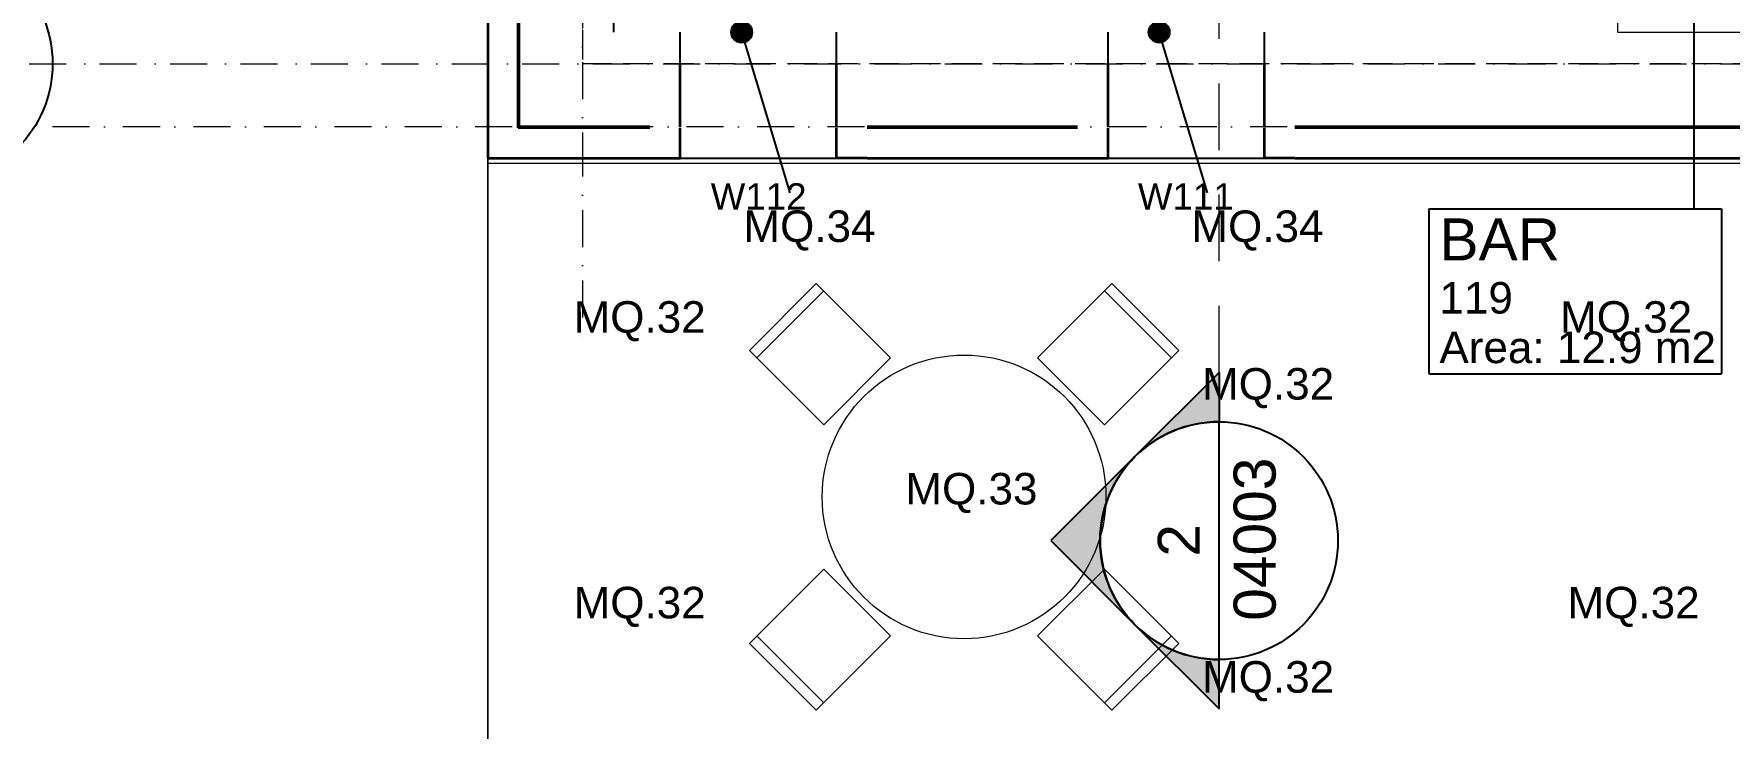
# Model space of a CAD drawing. Header units: millimetres. Extents: x -14278 to 101596, y -22378 to 34603.
# Drawn here: x 5740 to 13807, y -3161 to 142 of the extents above; entities that cross this region are included whole.
import ezdxf
from ezdxf.enums import TextEntityAlignment as Align

# ---------------------------------------------------------------- set-up
doc = ezdxf.new("R2010")
doc.units = ezdxf.units.MM
doc.header["$MEASUREMENT"] = 0
for name, pattern in [('Dot & Dashed', [335.138881, 176.388884, -88.194442, 0, -70.555556]), ('Hidden Line', [195.611112, 141.111112, -54.5]), ('Long Dashed', [529.166651, 317.499995, -211.666656])]:
    doc.linetypes.add(name, pattern=pattern)
for name, color, linetype in [('A-Zz_20_10_90-T_TextFFEInternal', 7, 'Continuous'), ('A-Zz_20_10_90-T_TextWindow', 7, 'Continuous'), ('A-Zz_50_10_90-P_BoundarySpace', 7, 'Continuous'), ('A-Zz_60_50_80-P_MarkerSection', 7, 'Continuous'), ('A-Zz_60_50_80-P_MarkerSectionStairs', 7, 'Continuous'), ('NewA-Ee_25_10-M_WallsExternal', 7, 'Continuous'), ('NewA-Ee_30_60-M_Pavements', 7, 'Continuous'), ('NewA-Ee_40_20-M_GeneralFFAndEInternalMovable', 7, 'Continuous'), ('NewA-SL-M_SpacesExternal', 7, 'Continuous'), ('NewA-SL-M_SpacesInternal', 7, 'Continuous'), ('NewA-Zz_20_10_90-T_TextFFEInternal', 7, 'Continuous'), ('NewA-Zz_35_40_80-M_GridStructural', 7, 'Continuous'), ('NewA-Zz_50_10_70-P_BoundarySiteRed', 7, 'Continuous'), ('NewA-Zz_50_10_90-P_BoundarySpace', 7, 'Continuous')]:
    doc.layers.add(name, color=color, linetype=linetype)
doc.styles.add('GENERATED_STYLE_1', font='')
doc.styles.get('GENERATED_STYLE_1').set_extended_font_data('Arial')

# ---------------------------------------------------------------- blocks, each defined once
blk = doc.blocks.new('Beam_1_1', base_point=(28050, 0))
at = {"layer": 'NewA-Ee_25_10-M_WallsExternal', "color": 6, "linetype": 'Hidden Line', "lineweight": 13}
for p in [(8350, 6225.1), (28050, 0)]:
    blk.add_line(p, (8350, 0), dxfattribs=at)
blk = doc.blocks.new('BAR_119_19_1', base_point=(13074.2, -1043.6))
at = {"layer": 'NewA-SL-M_SpacesInternal', "color": 253, "linetype": 'Continuous', "lineweight": 13}
for p, q in [((15124.9, 6195.8), (13600.5, 6195.8)), ((13600.5, 6195.8), (13600.5, 4242)), ((15124.9, 4371.8), (15124.9, 6195.8)), ((14759.3, 4246.8), (14759.3, 4371.8)), ((14759.3, 4371.8), (15124.9, 4371.8)), ((12924.2, 4242), (12924.2, 496.7)), ((13600.5, 4242), (12924.2, 4242)), ((15124.9, 4246.8), (14759.3, 4246.8)), ((15249.9, 4248), (15124.9, 4248)), ((15124.9, 4248), (15124.9, 4246.8)), ((15400.7, 4248), (15249.9, 4248)), ((14759.3, 1222.6), (14759.3, 1347.6)), ((14759.3, 1347.6), (15249.9, 1347.6)), ((15249.9, 1347.6), (15400.7, 1347.6)), ((15124.9, 1222.6), (14759.3, 1222.6)), ((15124.9, 150.3), (15124.9, 1222.6)), ((12924.2, 496.7), (13275, 496.7)), ((13275, 496.7), (13275, 150.3)), ((13275, 150.3), (15124.9, 150.3))]:
    blk.add_line(p, q, dxfattribs=at)
at = {"layer": 'NewA-SL-M_SpacesInternal', "linetype": 'Continuous'}
for p, q in [((12378.2, -690), (12378.2, -1004.3)), ((12378.2, -690), (13770.3, -690)), ((13770.3, -690), (13770.3, -1004.3)), ((12378.2, -1004.3), (12378.2, -1240)), ((13770.3, -1004.3), (13770.3, -1240)), ((12378.2, -1240), (12378.2, -1475.7)), ((13770.3, -1240), (13770.3, -1475.7)), ((12378.2, -1475.7), (13770.3, -1475.7))]:
    blk.add_line(p, q, dxfattribs=at)
at = {"layer": 'NewA-SL-M_SpacesInternal', "color": 253, "linetype": 'Continuous', "lineweight": 13}
blk.add_arc((8431.2, 2797.8), 7118.7, 348.24578, 11.75422, dxfattribs=at)
at = {"layer": 'NewA-SL-M_SpacesInternal', "color": 5, "lineweight": 70, "style": 'GENERATED_STYLE_1'}
for tag, height, p in [('ROOM_NAME', 200, (12428.2, -735.7)), ('ROOM_NUMBER', 150, (12428.2, -1038.6)), ('adj_text', 150, (12428.2, -1274.3))]:
    blk.add_attdef(tag, text='', height=height, dxfattribs=at).set_placement(p, align=Align.TOP_LEFT)
blk = doc.blocks.new('TERRACE_Terrace_27_1', base_point=(12569.3, -4606.1))
at = {"layer": 'NewA-SL-M_SpacesExternal', "color": 253, "linetype": 'Continuous', "lineweight": 13}
for p, q in [((7900.2, -449.8), (7900.2, -6942.3)), ((28524.7, -449.8), (7900.2, -449.8))]:
    blk.add_line(p, q, dxfattribs=at)
at = {"layer": 'NewA-SL-M_SpacesExternal', "color": 5, "lineweight": 70, "style": 'GENERATED_STYLE_1'}
for tag, height, p in [('ROOM_NAME_0', 200, (11866, -4298.2)), ('ROOM_NAME_1', 150, (11866, -4601.1)), ('adj_text', 150, (11866, -4836.8))]:
    blk.add_attdef(tag, text='', height=height, dxfattribs=at).set_placement(p, align=Align.TOP_LEFT)
blk = doc.blocks.new('BUILDING SITE_Site_28_1', base_point=(-3334.4, -767))
at = {"layer": 'NewA-SL-M_SpacesExternal', "color": 253, "linetype": 'Continuous', "lineweight": 13}
blk.add_line((7900.2, -6942.3), (7900.2, 2666.8), dxfattribs=at)
at = {"layer": 'NewA-SL-M_SpacesExternal', "color": 5, "lineweight": 70, "style": 'GENERATED_STYLE_1'}
for tag, height, p in [('ROOM_NAME', 200, (-4325.1, -459.1)), ('ROOM_NUMBER', 150, (-4325.1, -762)), ('adj_text', 150, (-4325.1, -997.7))]:
    blk.add_attdef(tag, text='', height=height, dxfattribs=at).set_placement(p, align=Align.TOP_LEFT)
blk = doc.blocks.new('Mesh_1_1', base_point=(14339.9, 34603))
at = {"layer": 'NewA-Ee_30_60-M_Pavements', "color": 254, "linetype": 'Continuous', "lineweight": 13, "flags": 128}
blk.add_lwpolyline([(14339.9, 34603, -0.414214), (42830.6, 6112.3, -0.414214), (14339.9, -22378.4, -0.414214), (-14150.7, 6112.3, -0.414214)], format="xyb", close=True, dxfattribs=at)
blk.add_lwpolyline([(-474.7, 15724.7), (35324.7, 15724.7), (35324.7, 6075.3), (28524.7, 6075.3), (28524.7, -474.7), (7900.2, -474.7), (7900.2, 2666.8), (6124.7, 2666.8), (6124.7, 1525.3), (1425.3, 1525.3), (1425.3, 6075.3), (-474.7, 6075.3)], close=True, dxfattribs=at)
blk = doc.blocks.new('Wall_7_1', base_point=(8350, 0))
at = {"layer": 'NewA-Ee_25_10-M_WallsExternal', "color": 92, "linetype": 'Continuous', "lineweight": 35}
for p, q in [((8045.2, -304.8), (8045.2, 3091.8)), ((8050, -300), (8050, 3091.8))]:
    blk.add_line(p, q, dxfattribs=at)
at = {"layer": 'NewA-Ee_25_10-M_WallsExternal', "color": 92, "linetype": 'Continuous', "lineweight": 35, "flags": 128}
for points in [[(8045.2, 3091.8), (7900.2, 3091.8)], [(7900.2, 3091.8), (7900.2, -449.8)], [(8350, 3091.8), (8050, 3091.8)]]:
    blk.add_lwpolyline(points, dxfattribs=at)
at = {"layer": 'NewA-Ee_25_10-M_WallsExternal', "linetype": 'Continuous', "flags": 128}
for points in [[(8420.4, 3091.8), (8350, 3091.8)], [(8483.9, 3091.8), (8420.4, 3091.8)], [(8500.3, 3091.8), (8483.9, 3091.8)], [(8500.3, 150.3), (8500.3, 3091.8)]]:
    blk.add_lwpolyline(points, dxfattribs=at)
blk = doc.blocks.new('Wall_57_1', base_point=(16200, 0))
at = {"layer": 'NewA-Ee_25_10-M_WallsExternal', "linetype": 'Continuous'}
for p, q in [((8816, 133.9), (8816, 150.3)), ((8816, 70.4), (8816, 133.9)), ((9560, 133.9), (9560, 150.3)), ((9560, 70.4), (9560, 133.9)), ((10851.3, 133.9), (10851.3, 150.3)), ((10851.3, 70.4), (10851.3, 133.9)), ((11595.3, 133.9), (11595.3, 150.3)), ((11595.3, 70.4), (11595.3, 133.9)), ((8816, 0), (8816, 70.4)), ((9560, 0), (9560, 70.4)), ((10851.3, 0), (10851.3, 70.4)), ((11595.3, 0), (11595.3, 70.4)), ((8816, -449.8), (9560, -449.8)), ((10851.3, -449.8), (11595.3, -449.8))]:
    blk.add_line(p, q, dxfattribs=at)
at = {"layer": 'NewA-Ee_25_10-M_WallsExternal', "color": 92, "linetype": 'Continuous', "lineweight": 35}
for p, q in [((8816, -99.8), (8816, 0)), ((9560, -99.8), (9560, 0)), ((10851.3, -99.8), (10851.3, 0)), ((11595.3, -99.8), (11595.3, 0)), ((8816, -149.8), (8816, -99.8)), ((8816, -300), (8816, -149.8)), ((9560, -149.8), (9560, -99.8)), ((9560, -300), (9560, -149.8)), ((10851.3, -149.8), (10851.3, -99.8)), ((10851.3, -300), (10851.3, -149.8)), ((11595.3, -149.8), (11595.3, -99.8)), ((11595.3, -300), (11595.3, -149.8)), ((8671, -304.8), (8045.2, -304.8)), ((8671, -300), (8050, -300)), ((8816, -449.8), (8816, -304.8)), ((9560, -449.8), (9560, -304.8)), ((10706.3, -300), (9705, -300)), ((10706.3, -304.8), (9705, -304.8)), ((10851.3, -449.8), (10851.3, -304.8)), ((11595.3, -449.8), (11595.3, -304.8)), ((16200, -300), (11740.3, -300)), ((16200, -304.8), (11740.3, -304.8)), ((8671, -449.8), (8816, -449.8)), ((9705, -449.8), (9560, -449.8)), ((10706.3, -449.8), (10851.3, -449.8)), ((11740.3, -449.8), (11595.3, -449.8))]:
    blk.add_line(p, q, dxfattribs=at)
at = {"layer": 'NewA-Ee_25_10-M_WallsExternal', "color": 92, "linetype": 'Continuous', "lineweight": 35, "flags": 128}
for points in [[(7900.2, -449.8), (8671, -449.8)], [(9705, -449.8), (10706.3, -449.8)], [(11740.3, -449.8), (16200, -449.8)]]:
    blk.add_lwpolyline(points, dxfattribs=at)
blk = doc.blocks.new('Standard grid marker')
at = {"layer": 'NewA-Zz_35_40_80-M_GridStructural', "color": 6, "linetype": 'Dot & Dashed', "lineweight": 13}
for p, q in [((1000, 0), (18130.8, 0)), ((18130.8, 0), (19130.8, 0))]:
    blk.add_line(p, q, dxfattribs=at)
at = {"layer": 'NewA-Zz_35_40_80-M_GridStructural', "style": 'GENERATED_STYLE_1'}
blk.add_attdef('AC_MarkerText_1', text='', height=250, rotation=90, dxfattribs=at).set_placement((-250, 14.3), align=Align.MIDDLE_CENTER)
blk = doc.blocks.new('Standard grid marker_2')
at = {"layer": 'NewA-Zz_35_40_80-M_GridStructural', "color": 6, "linetype": 'Dot & Dashed', "lineweight": 13}
blk.add_line((1000, 0), (40175.6, 0), dxfattribs=at)
at = {"layer": 'NewA-Zz_35_40_80-M_GridStructural', "style": 'GENERATED_STYLE_1'}
blk.add_attdef('AC_MarkerText_1', text='', height=250, dxfattribs=at).set_placement((41425.6, 14.3), align=Align.MIDDLE_CENTER)
blk = doc.blocks.new('Standard grid marker_4')
at = {"layer": 'NewA-Zz_35_40_80-M_GridStructural', "color": 6, "linetype": 'Dot & Dashed', "lineweight": 13}
blk.add_line((1000, 0), (40175.6, 0), dxfattribs=at)
blk = doc.blocks.new('Round Table 03 19')
at = {"layer": 'NewA-Ee_40_20-M_GeneralFFAndEInternalMovable', "color": 1, "linetype": 'Continuous', "lineweight": 18}
blk.add_circle((0, 0), 675, dxfattribs=at)
blk = doc.blocks.new('Chair 10 19')
at = {"layer": 'NewA-Ee_40_20-M_GeneralFFAndEInternalMovable', "color": 1, "linetype": 'Continuous', "lineweight": 18}
for p, q in [((450, 0), (0, 0)), ((0, 0), (0, -500)), ((450, -500), (450, 0)), ((0, -50), (450, -50)), ((0, -500), (450, -500))]:
    blk.add_line(p, q, dxfattribs=at)
blk = doc.blocks.new('Line_53_1', base_point=(9338.2, -613.6))
at = {"layer": 'NewA-Zz_20_10_90-T_TextFFEInternal', "linetype": 'Continuous'}
blk.add_hatch(color=256, dxfattribs=at).paths.add_polyline_path([(9158, 150.3), (9154.2, 169.4), (9143.3, 185.6), (9127.1, 196.5), (9108, 200.3), (9088.8, 196.5), (9072.6, 185.6), (9061.8, 169.4), (9058, 150.3), (9061.8, 131.2), (9072.6, 114.9), (9088.8, 104.1), (9108, 100.3), (9127.1, 104.1), (9143.3, 114.9), (9154.2, 131.2)])
blk.add_line((9338.2, -613.6), (9122.4, 102.4), dxfattribs=at)
blk.add_circle((9108, 150.3), 50, dxfattribs=at)
blk = doc.blocks.new('Line_54_1', base_point=(11324.8, -613.6))
at = {"layer": 'NewA-Zz_20_10_90-T_TextFFEInternal', "linetype": 'Continuous'}
blk.add_hatch(color=256, dxfattribs=at).paths.add_polyline_path([(11144.6, 150.3), (11140.8, 169.4), (11130, 185.6), (11113.8, 196.5), (11094.6, 200.3), (11075.5, 196.5), (11059.3, 185.6), (11048.4, 169.4), (11044.6, 150.3), (11048.4, 131.2), (11059.3, 114.9), (11075.5, 104.1), (11094.6, 100.3), (11113.8, 104.1), (11130, 114.9), (11140.8, 131.2)])
blk.add_line((11324.8, -613.6), (11109.1, 102.4), dxfattribs=at)
blk.add_circle((11094.6, 150.3), 50, dxfattribs=at)
blk = doc.blocks.new('Polyline_1_1', base_point=(13640.3, -690))
at = {"layer": 'A-Zz_50_10_90-P_BoundarySpace', "linetype": 'Continuous'}
blk.add_hatch(color=256, dxfattribs=at).paths.add_polyline_path([(13690.3, 1330.7), (13686.5, 1349.8), (13675.7, 1366.1), (13659.5, 1376.9), (13640.3, 1380.7), (13621.2, 1376.9), (13605, 1366.1), (13594.1, 1349.8), (13590.3, 1330.7), (13594.1, 1311.6), (13605, 1295.3), (13621.2, 1284.5), (13640.3, 1280.7), (13659.5, 1284.5), (13675.7, 1295.3), (13686.5, 1311.6)])
at = {"layer": 'A-Zz_50_10_90-P_BoundarySpace', "linetype": 'Continuous', "flags": 128}
blk.add_lwpolyline([(13640.3, -690), (13640.3, 1280.7)], dxfattribs=at)
at = {"layer": 'A-Zz_50_10_90-P_BoundarySpace', "linetype": 'Continuous'}
blk.add_circle((13640.3, 1330.7), 50, dxfattribs=at)
blk = doc.blocks.new('Cutting Plane_2_1', base_point=(11379.6, -2269))
at = {"layer": 'A-Zz_60_50_80-P_MarkerSection', "linetype": 'Continuous'}
for points in [[(11379.6, -1469), (11379.6, -1703.3, 0.198912), (10979.6, -1869)], [(10979.6, -2669, -0.414214), (10979.6, -1869), (10579.6, -2269)], [(11379.6, -3069), (11379.6, -2834.7, -0.198912), (10979.6, -2669)]]:
    blk.add_hatch(color=256, dxfattribs=at).paths.add_polyline_path(points)
at = {"layer": 'A-Zz_60_50_80-P_MarkerSection', "color": 6, "linetype": 'Long Dashed', "lineweight": 13}
blk.add_line((11379.6, -1469), (11379.6, 1143.6), dxfattribs=at)
at = {"layer": 'A-Zz_60_50_80-P_MarkerSection', "linetype": 'Continuous'}
for p, q in [((10979.6, -1869), (11379.6, -1469)), ((11379.6, -1469), (11379.6, -1703.3)), ((11379.6, -2834.7), (11379.6, -1703.3)), ((10979.6, -1869), (10579.6, -2269)), ((10579.6, -2269), (10979.6, -2669)), ((10979.6, -2669), (11379.6, -3069)), ((11379.6, -3069), (11379.6, -2834.7))]:
    blk.add_line(p, q, dxfattribs=at)
blk.add_circle((11379.6, -2269), 565.7, dxfattribs=at)
for start, end in [(90, 135), (135, 225), (225, 270)]:
    blk.add_arc((11379.6, -2269), 565.7, start, end, dxfattribs=at)
at = {"layer": 'A-Zz_60_50_80-P_MarkerSection', "char_height": 200, "attachment_point": 7, "rotation": 90, "style": 'GENERATED_STYLE_1'}
for s, insert in [('\\A1;{\\fArial|b0|i0|c0|p34;04003}', (11651.7, -2650.3)), ('\\A1;{\\fArial|b0|i0|c0|p34;2}', (11288.2, -2345.3))]:
    blk.add_mtext(s, dxfattribs=dict(at, insert=insert))
blk = doc.blocks.new('Cutting Plane_6_1', base_point=(5263.1, 0))
at = {"layer": 'A-Zz_60_50_80-P_MarkerSectionStairs', "linetype": 'Continuous'}
for points in [[(5263.1, 800), (5263.1, 565.7, 0.198912), (4863.1, 400)], [(4863.1, -400, -0.414214), (4863.1, 400), (4463.1, 0)], [(5263.1, -800), (5263.1, -565.7, -0.198912), (4863.1, -400)]]:
    blk.add_hatch(color=256, dxfattribs=at).paths.add_polyline_path(points)
at = {"layer": 'A-Zz_60_50_80-P_MarkerSectionStairs', "color": 6, "linetype": 'Long Dashed', "lineweight": 13}
blk.add_line((5263.1, 800), (5263.1, 7442.3), dxfattribs=at)
at = {"layer": 'A-Zz_60_50_80-P_MarkerSectionStairs', "linetype": 'Continuous'}
for p, q in [((4863.1, 400), (5263.1, 800)), ((5263.1, 800), (5263.1, 565.7)), ((5263.1, -565.7), (5263.1, 565.7)), ((4863.1, 400), (4463.1, 0)), ((4463.1, 0), (4863.1, -400)), ((4863.1, -400), (5263.1, -800)), ((5263.1, -800), (5263.1, -565.7))]:
    blk.add_line(p, q, dxfattribs=at)
blk.add_circle((5263.1, 0), 565.7, dxfattribs=at)
for start, end in [(90, 135), (135, 225), (225, 270)]:
    blk.add_arc((5263.1, 0), 565.7, start, end, dxfattribs=at)
at = {"layer": 'A-Zz_60_50_80-P_MarkerSectionStairs', "char_height": 200, "attachment_point": 7, "rotation": 90, "style": 'GENERATED_STYLE_1'}
for s, insert in [('\\A1;{\\fArial|b0|i0|c0|p34;07001}', (5535, -381.4)), ('\\A1;{\\fArial|b0|i0|c0|p34;1}', (5171.7, -76.3))]:
    blk.add_mtext(s, dxfattribs=dict(at, insert=insert))
blk = doc.blocks.new('Label_11_1', base_point=(10796.5, -489.8))
at = {"layer": 'A-Zz_20_10_90-T_TextWindow', "insert": (11221.5, -568.4), "char_height": 125, "attachment_point": 2, "style": 'GENERATED_STYLE_1'}
blk.add_mtext('\\fArial|b0|i0|c0|p34;W111\\fArial|b0|i0|c0|p34;\\fArial|b0|i0|c0|p34;\\fArial|b0|i0|c0|p34;\\fArial|b0|i0|c0|p34;\\fArial|b0|i0|c0|p34;\\fArial|b0|i0|c0|p34;\\fArial|b0|i0|c0|p34;\\fArial|b0|i0|c0|p34;\\fArial|b0|i0|c0|p34;\\fArial|b0|i0|c0|p34;\\fArial|b0|i0|c0|p34;\\fArial|b0|i0|c0|p34;\\fArial|b0|i0|c0|p34;\\fArial|b0|i0|c0|p34;\\fArial|b0|i0|c0|p34;\\fArial|b0|i0|c0|p34;\\fArial|b0|i0|c0|p34;\\fArial|b0|i0|c0|p34;\\fArial|b0|i0|c0|p34;\\fArial|b0|i0|c0|p34;\\fArial|b0|i0|c0|p34;\\fArial|b0|i0|c0|p34;\\fArial|b0|i0|c0|p34;\\fArial|b0|i0|c0|p34;\\fArial|b0|i0|c0|p34;\\fArial|b0|i0|c0|p34;\\fArial|b0|i0|c0|p34;\\fArial|b0|i0|c0|p34;\\fArial|b0|i0|c0|p34;}', dxfattribs=at)
blk = doc.blocks.new('Label_12_1', base_point=(8763.7, -489.8))
at = {"layer": 'A-Zz_20_10_90-T_TextWindow', "insert": (9188.7, -568.4), "char_height": 125, "attachment_point": 2, "style": 'GENERATED_STYLE_1'}
blk.add_mtext('\\fArial|b0|i0|c0|p34;W112\\fArial|b0|i0|c0|p34;\\fArial|b0|i0|c0|p34;\\fArial|b0|i0|c0|p34;\\fArial|b0|i0|c0|p34;\\fArial|b0|i0|c0|p34;\\fArial|b0|i0|c0|p34;\\fArial|b0|i0|c0|p34;\\fArial|b0|i0|c0|p34;\\fArial|b0|i0|c0|p34;\\fArial|b0|i0|c0|p34;\\fArial|b0|i0|c0|p34;\\fArial|b0|i0|c0|p34;\\fArial|b0|i0|c0|p34;\\fArial|b0|i0|c0|p34;\\fArial|b0|i0|c0|p34;\\fArial|b0|i0|c0|p34;\\fArial|b0|i0|c0|p34;\\fArial|b0|i0|c0|p34;\\fArial|b0|i0|c0|p34;\\fArial|b0|i0|c0|p34;\\fArial|b0|i0|c0|p34;\\fArial|b0|i0|c0|p34;\\fArial|b0|i0|c0|p34;\\fArial|b0|i0|c0|p34;\\fArial|b0|i0|c0|p34;\\fArial|b0|i0|c0|p34;\\fArial|b0|i0|c0|p34;\\fArial|b0|i0|c0|p34;\\fArial|b0|i0|c0|p34;}', dxfattribs=at)
blk = doc.blocks.new('Label_51_1', base_point=(9776.2, -1862.5))
at = {"layer": 'A-Zz_20_10_90-T_TextFFEInternal', "insert": (10201.2, -1946.8), "char_height": 150, "attachment_point": 2, "style": 'GENERATED_STYLE_1'}
blk.add_mtext('\\fArial|b0|i0|c0|p34;MQ.33\\fArial|b0|i0|c0|p34;\\fArial|b0|i0|c0|p34;\\fArial|b0|i0|c0|p34;\\fArial|b0|i0|c0|p34;\\fArial|b0|i0|c0|p34;\\fArial|b0|i0|c0|p34;\\fArial|b0|i0|c0|p34;\\fArial|b0|i0|c0|p34;\\fArial|b0|i0|c0|p34;\\fArial|b0|i0|c0|p34;\\fArial|b0|i0|c0|p34;\\fArial|b0|i0|c0|p34;\\fArial|b0|i0|c0|p34;\\fArial|b0|i0|c0|p34;\\fArial|b0|i0|c0|p34;\\fArial|b0|i0|c0|p34;\\fArial|b0|i0|c0|p34;\\fArial|b0|i0|c0|p34;\\fArial|b0|i0|c0|p34;\\fArial|b0|i0|c0|p34;\\fArial|b0|i0|c0|p34;\\fArial|b0|i0|c0|p34;\\fArial|b0|i0|c0|p34;\\fArial|b0|i0|c0|p34;\\fArial|b0|i0|c0|p34;\\fArial|b0|i0|c0|p34;\\fArial|b0|i0|c0|p34;\\fArial|b0|i0|c0|p34;\\fArial|b0|i0|c0|p34;}', dxfattribs=at)
blk = doc.blocks.new('Label_109_1', base_point=(11188, -1363.6))
at = {"layer": 'A-Zz_20_10_90-T_TextFFEInternal', "insert": (11613, -1447.9), "char_height": 150, "attachment_point": 2, "style": 'GENERATED_STYLE_1'}
blk.add_mtext('\\fArial|b0|i0|c0|p34;MQ.32\\fArial|b0|i0|c0|p34;\\fArial|b0|i0|c0|p34;\\fArial|b0|i0|c0|p34;\\fArial|b0|i0|c0|p34;\\fArial|b0|i0|c0|p34;\\fArial|b0|i0|c0|p34;\\fArial|b0|i0|c0|p34;\\fArial|b0|i0|c0|p34;\\fArial|b0|i0|c0|p34;\\fArial|b0|i0|c0|p34;\\fArial|b0|i0|c0|p34;\\fArial|b0|i0|c0|p34;\\fArial|b0|i0|c0|p34;\\fArial|b0|i0|c0|p34;\\fArial|b0|i0|c0|p34;\\fArial|b0|i0|c0|p34;\\fArial|b0|i0|c0|p34;\\fArial|b0|i0|c0|p34;\\fArial|b0|i0|c0|p34;\\fArial|b0|i0|c0|p34;\\fArial|b0|i0|c0|p34;\\fArial|b0|i0|c0|p34;\\fArial|b0|i0|c0|p34;\\fArial|b0|i0|c0|p34;\\fArial|b0|i0|c0|p34;\\fArial|b0|i0|c0|p34;\\fArial|b0|i0|c0|p34;\\fArial|b0|i0|c0|p34;\\fArial|b0|i0|c0|p34;}', dxfattribs=at)
blk = doc.blocks.new('Label_110_1', base_point=(11188, -2757.9))
at = {"layer": 'A-Zz_20_10_90-T_TextFFEInternal', "insert": (11613, -2842.2), "char_height": 150, "attachment_point": 2, "style": 'GENERATED_STYLE_1'}
blk.add_mtext('\\fArial|b0|i0|c0|p34;MQ.32\\fArial|b0|i0|c0|p34;\\fArial|b0|i0|c0|p34;\\fArial|b0|i0|c0|p34;\\fArial|b0|i0|c0|p34;\\fArial|b0|i0|c0|p34;\\fArial|b0|i0|c0|p34;\\fArial|b0|i0|c0|p34;\\fArial|b0|i0|c0|p34;\\fArial|b0|i0|c0|p34;\\fArial|b0|i0|c0|p34;\\fArial|b0|i0|c0|p34;\\fArial|b0|i0|c0|p34;\\fArial|b0|i0|c0|p34;\\fArial|b0|i0|c0|p34;\\fArial|b0|i0|c0|p34;\\fArial|b0|i0|c0|p34;\\fArial|b0|i0|c0|p34;\\fArial|b0|i0|c0|p34;\\fArial|b0|i0|c0|p34;\\fArial|b0|i0|c0|p34;\\fArial|b0|i0|c0|p34;\\fArial|b0|i0|c0|p34;\\fArial|b0|i0|c0|p34;\\fArial|b0|i0|c0|p34;\\fArial|b0|i0|c0|p34;\\fArial|b0|i0|c0|p34;\\fArial|b0|i0|c0|p34;\\fArial|b0|i0|c0|p34;\\fArial|b0|i0|c0|p34;}', dxfattribs=at)
blk = doc.blocks.new('Label_125_1', base_point=(8197.5, -1045.4))
at = {"layer": 'A-Zz_20_10_90-T_TextFFEInternal', "insert": (8622.5, -1129.7), "char_height": 150, "attachment_point": 2, "style": 'GENERATED_STYLE_1'}
blk.add_mtext('\\fArial|b0|i0|c0|p34;MQ.32\\fArial|b0|i0|c0|p34;\\fArial|b0|i0|c0|p34;\\fArial|b0|i0|c0|p34;\\fArial|b0|i0|c0|p34;\\fArial|b0|i0|c0|p34;\\fArial|b0|i0|c0|p34;\\fArial|b0|i0|c0|p34;\\fArial|b0|i0|c0|p34;\\fArial|b0|i0|c0|p34;\\fArial|b0|i0|c0|p34;\\fArial|b0|i0|c0|p34;\\fArial|b0|i0|c0|p34;\\fArial|b0|i0|c0|p34;\\fArial|b0|i0|c0|p34;\\fArial|b0|i0|c0|p34;\\fArial|b0|i0|c0|p34;\\fArial|b0|i0|c0|p34;\\fArial|b0|i0|c0|p34;\\fArial|b0|i0|c0|p34;\\fArial|b0|i0|c0|p34;\\fArial|b0|i0|c0|p34;\\fArial|b0|i0|c0|p34;\\fArial|b0|i0|c0|p34;\\fArial|b0|i0|c0|p34;\\fArial|b0|i0|c0|p34;\\fArial|b0|i0|c0|p34;\\fArial|b0|i0|c0|p34;\\fArial|b0|i0|c0|p34;\\fArial|b0|i0|c0|p34;}', dxfattribs=at)
blk = doc.blocks.new('Label_126_1', base_point=(8197.5, -2404.4))
at = {"layer": 'A-Zz_20_10_90-T_TextFFEInternal', "insert": (8622.5, -2488.7), "char_height": 150, "attachment_point": 2, "style": 'GENERATED_STYLE_1'}
blk.add_mtext('\\fArial|b0|i0|c0|p34;MQ.32\\fArial|b0|i0|c0|p34;\\fArial|b0|i0|c0|p34;\\fArial|b0|i0|c0|p34;\\fArial|b0|i0|c0|p34;\\fArial|b0|i0|c0|p34;\\fArial|b0|i0|c0|p34;\\fArial|b0|i0|c0|p34;\\fArial|b0|i0|c0|p34;\\fArial|b0|i0|c0|p34;\\fArial|b0|i0|c0|p34;\\fArial|b0|i0|c0|p34;\\fArial|b0|i0|c0|p34;\\fArial|b0|i0|c0|p34;\\fArial|b0|i0|c0|p34;\\fArial|b0|i0|c0|p34;\\fArial|b0|i0|c0|p34;\\fArial|b0|i0|c0|p34;\\fArial|b0|i0|c0|p34;\\fArial|b0|i0|c0|p34;\\fArial|b0|i0|c0|p34;\\fArial|b0|i0|c0|p34;\\fArial|b0|i0|c0|p34;\\fArial|b0|i0|c0|p34;\\fArial|b0|i0|c0|p34;\\fArial|b0|i0|c0|p34;\\fArial|b0|i0|c0|p34;\\fArial|b0|i0|c0|p34;\\fArial|b0|i0|c0|p34;\\fArial|b0|i0|c0|p34;}', dxfattribs=at)
blk = doc.blocks.new('Label_131_1', base_point=(12927.1, -2404.4))
at = {"layer": 'A-Zz_20_10_90-T_TextFFEInternal', "insert": (13352.1, -2488.7), "char_height": 150, "attachment_point": 2, "style": 'GENERATED_STYLE_1'}
blk.add_mtext('\\fArial|b0|i0|c0|p34;MQ.32\\fArial|b0|i0|c0|p34;\\fArial|b0|i0|c0|p34;\\fArial|b0|i0|c0|p34;\\fArial|b0|i0|c0|p34;\\fArial|b0|i0|c0|p34;\\fArial|b0|i0|c0|p34;\\fArial|b0|i0|c0|p34;\\fArial|b0|i0|c0|p34;\\fArial|b0|i0|c0|p34;\\fArial|b0|i0|c0|p34;\\fArial|b0|i0|c0|p34;\\fArial|b0|i0|c0|p34;\\fArial|b0|i0|c0|p34;\\fArial|b0|i0|c0|p34;\\fArial|b0|i0|c0|p34;\\fArial|b0|i0|c0|p34;\\fArial|b0|i0|c0|p34;\\fArial|b0|i0|c0|p34;\\fArial|b0|i0|c0|p34;\\fArial|b0|i0|c0|p34;\\fArial|b0|i0|c0|p34;\\fArial|b0|i0|c0|p34;\\fArial|b0|i0|c0|p34;\\fArial|b0|i0|c0|p34;\\fArial|b0|i0|c0|p34;\\fArial|b0|i0|c0|p34;\\fArial|b0|i0|c0|p34;\\fArial|b0|i0|c0|p34;\\fArial|b0|i0|c0|p34;}', dxfattribs=at)
blk = doc.blocks.new('Label_132_1', base_point=(12891.7, -1045.4))
at = {"layer": 'A-Zz_20_10_90-T_TextFFEInternal', "insert": (13316.7, -1129.7), "char_height": 150, "attachment_point": 2, "style": 'GENERATED_STYLE_1'}
blk.add_mtext('\\fArial|b0|i0|c0|p34;MQ.32\\fArial|b0|i0|c0|p34;\\fArial|b0|i0|c0|p34;\\fArial|b0|i0|c0|p34;\\fArial|b0|i0|c0|p34;\\fArial|b0|i0|c0|p34;\\fArial|b0|i0|c0|p34;\\fArial|b0|i0|c0|p34;\\fArial|b0|i0|c0|p34;\\fArial|b0|i0|c0|p34;\\fArial|b0|i0|c0|p34;\\fArial|b0|i0|c0|p34;\\fArial|b0|i0|c0|p34;\\fArial|b0|i0|c0|p34;\\fArial|b0|i0|c0|p34;\\fArial|b0|i0|c0|p34;\\fArial|b0|i0|c0|p34;\\fArial|b0|i0|c0|p34;\\fArial|b0|i0|c0|p34;\\fArial|b0|i0|c0|p34;\\fArial|b0|i0|c0|p34;\\fArial|b0|i0|c0|p34;\\fArial|b0|i0|c0|p34;\\fArial|b0|i0|c0|p34;\\fArial|b0|i0|c0|p34;\\fArial|b0|i0|c0|p34;\\fArial|b0|i0|c0|p34;\\fArial|b0|i0|c0|p34;\\fArial|b0|i0|c0|p34;\\fArial|b0|i0|c0|p34;}', dxfattribs=at)
blk = doc.blocks.new('Label_135_1', base_point=(9005.7, -613.6))
at = {"layer": 'A-Zz_20_10_90-T_TextFFEInternal', "insert": (9430.7, -697.9), "char_height": 150, "attachment_point": 2, "style": 'GENERATED_STYLE_1'}
blk.add_mtext('\\fArial|b0|i0|c0|p34;MQ.34\\fArial|b0|i0|c0|p34;\\fArial|b0|i0|c0|p34;\\fArial|b0|i0|c0|p34;\\fArial|b0|i0|c0|p34;\\fArial|b0|i0|c0|p34;\\fArial|b0|i0|c0|p34;\\fArial|b0|i0|c0|p34;\\fArial|b0|i0|c0|p34;\\fArial|b0|i0|c0|p34;\\fArial|b0|i0|c0|p34;\\fArial|b0|i0|c0|p34;\\fArial|b0|i0|c0|p34;\\fArial|b0|i0|c0|p34;\\fArial|b0|i0|c0|p34;\\fArial|b0|i0|c0|p34;\\fArial|b0|i0|c0|p34;\\fArial|b0|i0|c0|p34;\\fArial|b0|i0|c0|p34;\\fArial|b0|i0|c0|p34;\\fArial|b0|i0|c0|p34;\\fArial|b0|i0|c0|p34;\\fArial|b0|i0|c0|p34;\\fArial|b0|i0|c0|p34;\\fArial|b0|i0|c0|p34;\\fArial|b0|i0|c0|p34;\\fArial|b0|i0|c0|p34;\\fArial|b0|i0|c0|p34;\\fArial|b0|i0|c0|p34;\\fArial|b0|i0|c0|p34;}', dxfattribs=at)
blk = doc.blocks.new('Label_136_1', base_point=(11137.3, -613.6))
at = {"layer": 'A-Zz_20_10_90-T_TextFFEInternal', "insert": (11562.3, -697.9), "char_height": 150, "attachment_point": 2, "style": 'GENERATED_STYLE_1'}
blk.add_mtext('\\fArial|b0|i0|c0|p34;MQ.34\\fArial|b0|i0|c0|p34;\\fArial|b0|i0|c0|p34;\\fArial|b0|i0|c0|p34;\\fArial|b0|i0|c0|p34;\\fArial|b0|i0|c0|p34;\\fArial|b0|i0|c0|p34;\\fArial|b0|i0|c0|p34;\\fArial|b0|i0|c0|p34;\\fArial|b0|i0|c0|p34;\\fArial|b0|i0|c0|p34;\\fArial|b0|i0|c0|p34;\\fArial|b0|i0|c0|p34;\\fArial|b0|i0|c0|p34;\\fArial|b0|i0|c0|p34;\\fArial|b0|i0|c0|p34;\\fArial|b0|i0|c0|p34;\\fArial|b0|i0|c0|p34;\\fArial|b0|i0|c0|p34;\\fArial|b0|i0|c0|p34;\\fArial|b0|i0|c0|p34;\\fArial|b0|i0|c0|p34;\\fArial|b0|i0|c0|p34;\\fArial|b0|i0|c0|p34;\\fArial|b0|i0|c0|p34;\\fArial|b0|i0|c0|p34;\\fArial|b0|i0|c0|p34;\\fArial|b0|i0|c0|p34;\\fArial|b0|i0|c0|p34;\\fArial|b0|i0|c0|p34;}', dxfattribs=at)

msp = doc.modelspace()

# ---------------------------------------------------------------- linework, layer by layer
at = {"layer": 'NewA-Zz_50_10_70-P_BoundarySiteRed', "color": 1, "linetype": 'Continuous', "lineweight": 140}
msp.add_circle((14339.9, 6112.3), 28490.7, dxfattribs=at)
at = {"layer": 'NewA-Zz_50_10_90-P_BoundarySpace', "color": 1, "linetype": 'Continuous', "lineweight": 18}
msp.add_line((7900.2, -449.8), (7900.2, -3500.1), dxfattribs=at)

# ---------------------------------------------------------------- block references
at = {"layer": 'A-Zz_20_10_90-T_TextFFEInternal', "color": 6, "linetype": 'Continuous', "lineweight": 13}
for name, p in [('Label_135_1', (9005.7, -613.6)), ('Label_136_1', (11137.3, -613.6)), ('Label_125_1', (8197.5, -1045.4)), ('Label_132_1', (12891.7, -1045.4)), ('Label_109_1', (11188, -1363.6)), ('Label_51_1', (9776.2, -1862.5)), ('Label_126_1', (8197.5, -2404.4)), ('Label_131_1', (12927.1, -2404.4)), ('Label_110_1', (11188, -2757.9))]:
    msp.add_blockref(name, p, dxfattribs=at)
at = {"layer": 'A-Zz_20_10_90-T_TextWindow', "color": 6, "linetype": 'Continuous', "lineweight": 13}
for name, p in [('Label_12_1', (8763.7, -489.8)), ('Label_11_1', (10796.5, -489.8))]:
    msp.add_blockref(name, p, dxfattribs=at)
at = {"layer": 'A-Zz_50_10_90-P_BoundarySpace', "linetype": 'Continuous'}
msp.add_blockref('Polyline_1_1', (13640.3, -690), dxfattribs=at)
at = {"layer": 'A-Zz_60_50_80-P_MarkerSection', "color": 6, "lineweight": 13}
msp.add_blockref('Cutting Plane_2_1', (11379.6, -2269), dxfattribs=at)
at = {"layer": 'A-Zz_60_50_80-P_MarkerSectionStairs', "color": 6, "lineweight": 13}
msp.add_blockref('Cutting Plane_6_1', (5263.1, 0), dxfattribs=at)
at = {"layer": 'NewA-Ee_25_10-M_WallsExternal', "color": 6, "lineweight": 13}
msp.add_blockref('Beam_1_1', (28050, 0), dxfattribs=at)
at = {"layer": 'NewA-Ee_25_10-M_WallsExternal', "color": 92, "lineweight": 35}
for name, p in [('Wall_7_1', (8350, 0)), ('Wall_57_1', (16200, 0))]:
    msp.add_blockref(name, p, dxfattribs=at)
at = {"layer": 'NewA-Ee_30_60-M_Pavements', "color": 254, "lineweight": 13}
msp.add_blockref('Mesh_1_1', (14339.9, 34603), dxfattribs=at)
at = {"layer": 'NewA-Ee_40_20-M_GeneralFFAndEInternalMovable', "color": 6, "linetype": 'Continuous', "lineweight": 13, "zscale": 1000}
for p, rotation in [((9144.8, -1363.6), 44.99999999999999), ((11188, -2757.9), 225)]:
    msp.add_blockref('Chair 10 19', p, dxfattribs=dict(at, rotation=rotation))
at = {"layer": 'NewA-Ee_40_20-M_GeneralFFAndEInternalMovable', "color": 6, "linetype": 'Continuous', "lineweight": 13, "xscale": -1, "zscale": 1000}
for p, rotation in [((11188, -1363.6), 315), ((9144.8, -2757.9), 134.9999999999999)]:
    msp.add_blockref('Chair 10 19', p, dxfattribs=dict(at, rotation=rotation))
at = {"layer": 'NewA-Ee_40_20-M_GeneralFFAndEInternalMovable', "color": 6, "linetype": 'Continuous', "lineweight": 13, "zscale": 1000}
msp.add_blockref('Round Table 03 19', (10166.4, -2060.8), dxfattribs=at)
at = {"layer": 'NewA-SL-M_SpacesExternal', "linetype": 'Continuous'}
for name, p in [('BUILDING SITE_Site_28_1', (-3334.4, -767)), ('TERRACE_Terrace_27_1', (12569.3, -4606.1))]:
    msp.add_blockref(name, p, dxfattribs=at)
at = {"layer": 'NewA-SL-M_SpacesInternal', "linetype": 'Continuous'}
msp.add_blockref('BAR_119_19_1', (13074.2, -1043.6), dxfattribs=at).add_auto_attribs({'ROOM_NAME': 'BAR', 'ROOM_NUMBER': '119', 'adj_text': 'Area: 12.9 m2'})
at = {"layer": 'NewA-Zz_20_10_90-T_TextFFEInternal', "linetype": 'Continuous'}
for name, p in [('Line_53_1', (9338.2, -613.6)), ('Line_54_1', (11324.8, -613.6))]:
    msp.add_blockref(name, p, dxfattribs=at)
at = {"layer": 'NewA-Zz_35_40_80-M_GridStructural', "color": 1, "linetype": 'Continuous', "lineweight": 18, "zscale": 1000}
for name, p, rotation in [('Standard grid marker', (8350, 17770.2), 270), ('Standard grid marker_4', (39523.3, -300), 180)]:
    msp.add_blockref(name, p, dxfattribs=dict(at, rotation=rotation))
msp.add_blockref('Standard grid marker_2', (-1652.3, 0), dxfattribs=at)

doc.saveas('drawing.dxf')
